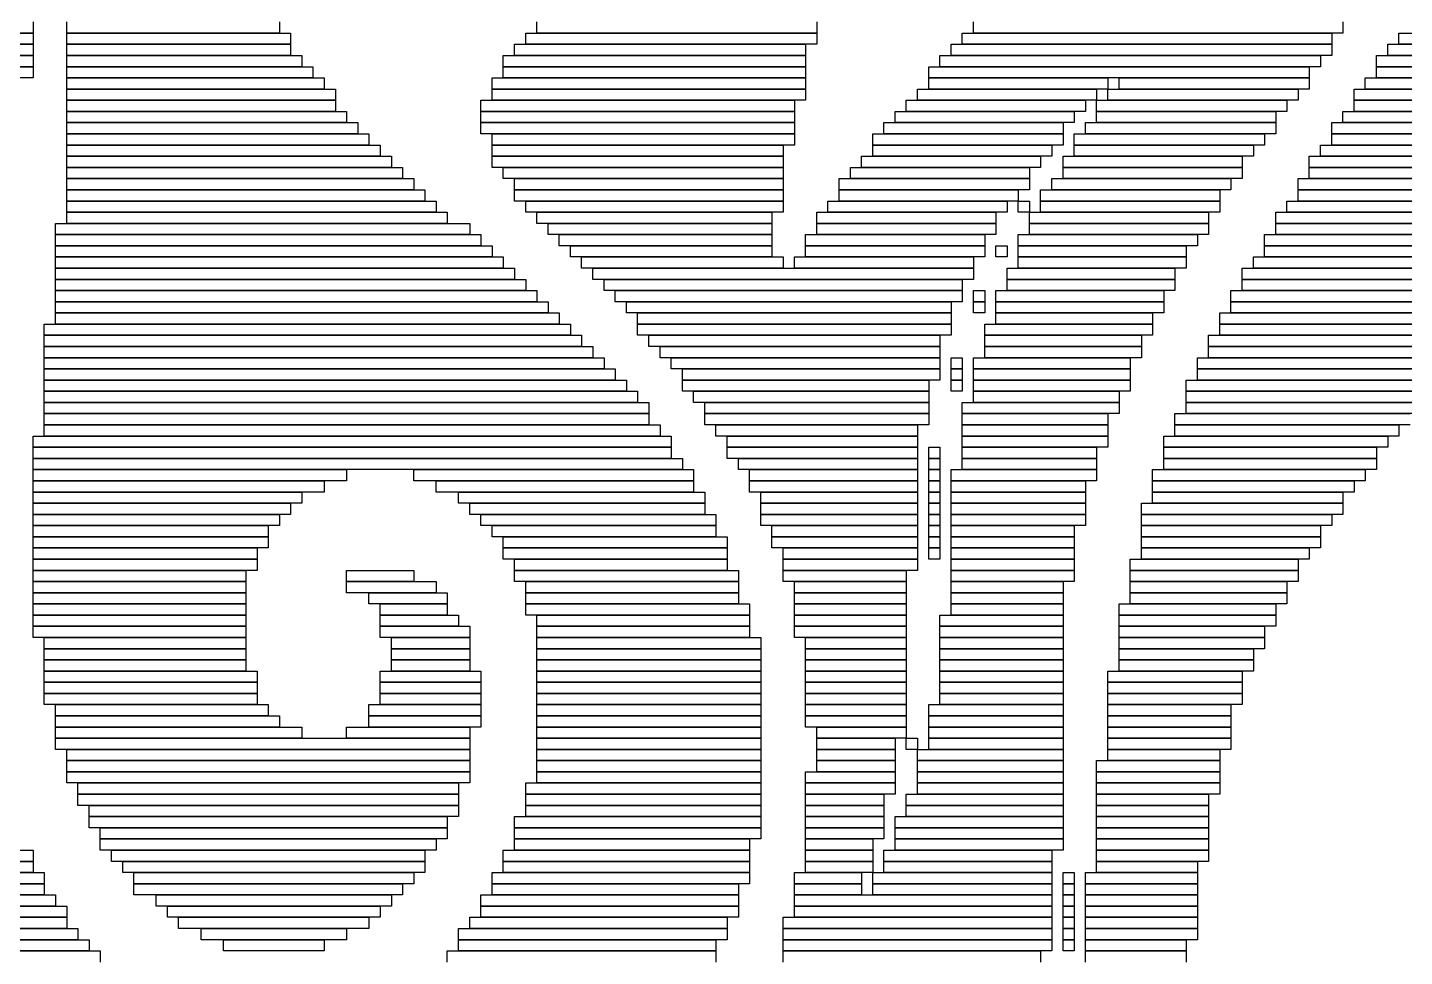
# Model space of a CAD drawing. Extents: x 48 to 975, y 50 to 982.
# Drawn here: x 490.5 to 613.5, y 435.5 to 518.5 of the extents above; entities that cross this region are included whole.
import ezdxf

# ---------------------------------------------------------------- set-up
doc = ezdxf.new("R2010")
doc.units = 0

msp = doc.modelspace()

# ---------------------------------------------------------------- linework, layer by layer
for p, q in [((491, 518), (474, 518)), ((474, 518), (491, 518)), ((491, 519), (491, 518)), ((491, 518), (491, 517)), ((494, 518), (494, 519)), ((513, 518), (494, 518)), ((494, 518), (514, 518)), ((494, 517), (494, 518)), ((513, 519), (513, 518)), ((514, 518), (514, 517)), ((535, 518), (561, 518)), ((535, 517), (535, 518)), ((536, 518), (536, 519)), ((561, 518), (536, 518)), ((561, 519), (561, 518)), ((561, 518), (561, 517)), ((574, 518), (607, 518)), ((574, 517), (574, 518)), ((575, 518), (575, 519)), ((608, 518), (575, 518)), ((607, 518), (607, 517)), ((608, 519), (608, 518)), ((613, 518), (707, 518)), ((613, 517), (613, 518)), ((491, 517), (474, 517)), ((474, 517), (491, 517)), ((491, 517), (491, 516)), ((514, 517), (494, 517)), ((494, 517), (514, 517)), ((494, 516), (494, 517)), ((514, 517), (514, 516)), ((534, 517), (560, 517)), ((534, 516), (534, 517)), ((561, 517), (535, 517)), ((560, 517), (560, 516)), ((573, 517), (607, 517)), ((573, 516), (573, 517)), ((607, 517), (574, 517)), ((607, 517), (607, 516)), ((612, 517), (709, 517)), ((612, 516), (612, 517)), ((707, 517), (613, 517)), ((491, 516), (474, 516)), ((475, 516), (491, 516)), ((491, 516), (491, 515)), ((514, 516), (494, 516)), ((494, 516), (515, 516)), ((494, 515), (494, 516)), ((515, 516), (515, 515)), ((533, 516), (560, 516)), ((533, 515), (533, 516)), ((560, 516), (534, 516)), ((560, 516), (560, 515)), ((572, 516), (606, 516)), ((572, 515), (572, 516)), ((607, 516), (573, 516)), ((606, 516), (606, 515)), ((611, 516), (711, 516)), ((611, 515), (611, 516)), ((709, 516), (612, 516)), ((491, 515), (475, 515)), ((475, 515), (491, 515)), ((491, 515), (491, 514)), ((515, 515), (494, 515)), ((494, 515), (516, 515)), ((494, 514), (494, 515)), ((516, 515), (516, 514)), ((560, 515), (533, 515)), ((533, 515), (560, 515)), ((533, 514), (533, 515)), ((560, 515), (560, 514)), ((571, 515), (605, 515)), ((571, 514), (571, 515)), ((606, 515), (572, 515)), ((605, 515), (605, 514)), ((711, 515), (611, 515)), ((611, 515), (713, 515)), ((611, 514), (611, 515)), ((491, 514), (475, 514)), ((516, 514), (494, 514)), ((494, 514), (517, 514)), ((494, 513), (494, 514)), ((517, 513), (494, 513)), ((494, 513), (518, 513)), ((494, 512), (494, 513)), ((517, 514), (517, 513)), ((518, 513), (518, 512)), ((532, 514), (560, 514)), ((532, 513), (532, 514)), ((560, 513), (532, 513)), ((532, 513), (560, 513)), ((532, 512), (532, 513)), ((560, 514), (533, 514)), ((560, 514), (560, 513)), ((560, 513), (560, 512)), ((570, 513), (586, 513)), ((570, 512), (570, 513)), ((605, 514), (571, 514)), ((571, 514), (587, 514)), ((571, 513), (571, 514)), ((587, 513), (571, 513)), ((586, 513), (586, 512)), ((587, 514), (587, 513)), ((587, 513), (604, 513)), ((587, 512), (587, 513)), ((588, 514), (605, 514)), ((588, 513), (588, 514)), ((605, 513), (588, 513)), ((604, 513), (604, 512)), ((605, 514), (605, 513)), ((609, 513), (717, 513)), ((609, 512), (609, 513)), ((610, 514), (715, 514)), ((610, 513), (610, 514)), ((715, 513), (610, 513)), ((713, 514), (611, 514)), ((518, 512), (494, 512)), ((494, 512), (518, 512)), ((494, 511), (494, 512)), ((518, 512), (518, 511)), ((531, 512), (559, 512)), ((531, 511), (531, 512)), ((560, 512), (532, 512)), ((559, 512), (559, 511)), ((569, 512), (585, 512)), ((569, 511), (569, 512)), ((586, 512), (570, 512)), ((585, 512), (585, 511)), ((586, 512), (603, 512)), ((586, 511), (586, 512)), ((604, 512), (587, 512)), ((603, 512), (603, 511)), ((717, 512), (609, 512)), ((609, 512), (719, 512)), ((609, 511), (609, 512)), ((518, 511), (494, 511)), ((494, 511), (519, 511)), ((494, 510), (494, 511)), ((519, 511), (519, 510)), ((559, 511), (531, 511)), ((531, 511), (559, 511)), ((531, 510), (531, 511)), ((559, 511), (559, 510)), ((568, 511), (584, 511)), ((568, 510), (568, 511)), ((585, 511), (569, 511)), ((584, 511), (584, 510)), ((603, 511), (586, 511)), ((586, 511), (602, 511)), ((586, 510), (586, 511)), ((602, 511), (602, 510)), ((608, 511), (720, 511)), ((608, 510), (608, 511)), ((719, 511), (609, 511)), ((519, 510), (494, 510)), ((494, 510), (520, 510)), ((494, 509), (494, 510)), ((520, 510), (520, 509)), ((559, 510), (531, 510)), ((531, 510), (559, 510)), ((531, 509), (531, 510)), ((559, 510), (559, 509)), ((567, 510), (583, 510)), ((567, 509), (567, 510)), ((584, 510), (568, 510)), ((583, 510), (583, 509)), ((585, 510), (602, 510)), ((585, 509), (585, 510)), ((602, 510), (586, 510)), ((602, 510), (602, 509)), ((607, 510), (670, 510)), ((607, 509), (607, 510)), ((720, 510), (608, 510)), ((520, 509), (494, 509)), ((494, 509), (521, 509)), ((494, 508), (494, 509)), ((521, 508), (494, 508)), ((494, 508), (522, 508)), ((494, 507), (494, 508)), ((521, 509), (521, 508)), ((522, 508), (522, 507)), ((559, 509), (531, 509)), ((532, 509), (559, 509)), ((532, 508), (532, 509)), ((559, 508), (532, 508)), ((532, 508), (558, 508)), ((532, 507), (532, 508)), ((558, 508), (558, 507)), ((559, 509), (559, 508)), ((566, 509), (583, 509)), ((566, 508), (566, 509)), ((583, 508), (566, 508)), ((566, 508), (582, 508)), ((566, 507), (566, 508)), ((583, 509), (567, 509)), ((582, 508), (582, 507)), ((583, 509), (583, 508)), ((584, 509), (601, 509)), ((584, 508), (584, 509)), ((601, 508), (584, 508)), ((584, 508), (600, 508)), ((584, 507), (584, 508)), ((602, 509), (585, 509)), ((600, 508), (600, 507)), ((601, 509), (601, 508)), ((606, 508), (655, 508)), ((606, 507), (606, 508)), ((670, 509), (607, 509)), ((607, 509), (660, 509)), ((607, 508), (607, 509)), ((660, 508), (607, 508)), ((522, 507), (494, 507)), ((494, 507), (523, 507)), ((494, 506), (494, 507)), ((523, 507), (523, 506)), ((558, 507), (532, 507)), ((532, 507), (558, 507)), ((532, 506), (532, 507)), ((558, 507), (558, 506)), ((565, 507), (581, 507)), ((565, 506), (565, 507)), ((582, 507), (566, 507)), ((581, 507), (581, 506)), ((583, 507), (599, 507)), ((583, 506), (583, 507)), ((600, 507), (584, 507)), ((599, 507), (599, 506)), ((605, 507), (651, 507)), ((605, 506), (605, 507)), ((655, 507), (606, 507)), ((523, 506), (494, 506)), ((494, 506), (524, 506)), ((494, 505), (494, 506)), ((524, 506), (524, 505)), ((558, 506), (532, 506)), ((533, 506), (558, 506)), ((533, 505), (533, 506)), ((558, 506), (558, 505)), ((564, 506), (580, 506)), ((564, 505), (564, 506)), ((581, 506), (565, 506)), ((580, 506), (580, 505)), ((599, 506), (583, 506)), ((583, 506), (599, 506)), ((583, 505), (583, 506)), ((599, 506), (599, 505)), ((651, 506), (605, 506)), ((605, 506), (651, 506)), ((605, 505), (605, 506)), ((524, 505), (494, 505)), ((494, 505), (525, 505)), ((494, 504), (494, 505)), ((525, 505), (525, 504)), ((558, 505), (533, 505)), ((534, 505), (558, 505)), ((534, 504), (534, 505)), ((558, 505), (558, 504)), ((563, 505), (580, 505)), ((563, 504), (563, 505)), ((580, 505), (564, 505)), ((580, 505), (580, 504)), ((582, 505), (598, 505)), ((582, 504), (582, 505)), ((599, 505), (583, 505)), ((598, 505), (598, 504)), ((604, 505), (652, 505)), ((604, 504), (604, 505)), ((651, 505), (605, 505)), ((525, 504), (494, 504)), ((494, 504), (526, 504)), ((494, 503), (494, 504)), ((526, 504), (526, 503)), ((558, 504), (534, 504)), ((534, 504), (558, 504)), ((534, 503), (534, 504)), ((558, 504), (558, 503)), ((580, 504), (563, 504)), ((563, 504), (579, 504)), ((563, 503), (563, 504)), ((579, 504), (579, 503)), ((581, 504), (597, 504)), ((581, 503), (581, 504)), ((598, 504), (582, 504)), ((597, 504), (597, 503)), ((652, 504), (604, 504)), ((604, 504), (653, 504)), ((604, 503), (604, 504)), ((526, 503), (494, 503)), ((494, 503), (527, 503)), ((494, 502), (494, 503)), ((527, 502), (494, 502)), ((494, 502), (528, 502)), ((494, 501), (494, 502)), ((527, 503), (527, 502)), ((528, 502), (528, 501)), ((558, 503), (534, 503)), ((535, 503), (558, 503)), ((535, 502), (535, 503)), ((558, 502), (535, 502)), ((536, 502), (557, 502)), ((536, 501), (536, 502)), ((557, 502), (557, 501)), ((558, 503), (558, 502)), ((561, 502), (577, 502)), ((561, 501), (561, 502)), ((562, 503), (578, 503)), ((562, 502), (562, 503)), ((578, 502), (562, 502)), ((579, 503), (563, 503)), ((577, 502), (577, 501)), ((578, 503), (578, 502)), ((579, 503), (580, 503)), ((579, 502), (579, 503)), ((580, 502), (579, 502)), ((580, 503), (580, 502)), ((580, 502), (596, 502)), ((580, 501), (580, 502)), ((597, 503), (581, 503)), ((581, 503), (597, 503)), ((581, 502), (581, 503)), ((597, 502), (581, 502)), ((596, 502), (596, 501)), ((597, 503), (597, 502)), ((602, 502), (638, 502)), ((602, 501), (602, 502)), ((603, 503), (641, 503)), ((603, 502), (603, 503)), ((641, 502), (603, 502)), ((653, 503), (604, 503)), ((493, 501), (530, 501)), ((493, 500), (493, 501)), ((528, 501), (494, 501)), ((530, 501), (530, 500)), ((557, 501), (536, 501)), ((537, 501), (557, 501)), ((537, 500), (537, 501)), ((557, 501), (557, 500)), ((577, 501), (561, 501)), ((561, 501), (577, 501)), ((561, 500), (561, 501)), ((577, 501), (577, 500)), ((596, 501), (580, 501)), ((580, 501), (596, 501)), ((580, 500), (580, 501)), ((596, 501), (596, 500)), ((638, 501), (602, 501)), ((602, 501), (636, 501)), ((602, 500), (602, 501)), ((530, 500), (493, 500)), ((493, 500), (531, 500)), ((493, 499), (493, 500)), ((531, 500), (531, 499)), ((557, 500), (537, 500)), ((538, 500), (557, 500)), ((538, 499), (538, 500)), ((557, 500), (557, 499)), ((560, 500), (576, 500)), ((560, 499), (560, 500)), ((577, 500), (561, 500)), ((576, 500), (576, 499)), ((579, 500), (595, 500)), ((579, 499), (579, 500)), ((596, 500), (580, 500)), ((595, 500), (595, 499)), ((601, 500), (634, 500)), ((601, 499), (601, 500)), ((636, 500), (602, 500)), ((531, 499), (493, 499)), ((493, 499), (532, 499)), ((493, 498), (493, 499)), ((532, 499), (532, 498)), ((557, 499), (538, 499)), ((539, 499), (557, 499)), ((539, 498), (539, 499)), ((557, 499), (557, 498)), ((576, 499), (560, 499)), ((560, 499), (576, 499)), ((560, 498), (560, 499)), ((576, 499), (576, 498)), ((577, 499), (578, 499)), ((577, 498), (577, 499)), ((578, 499), (578, 498)), ((595, 499), (579, 499)), ((579, 499), (594, 499)), ((579, 498), (579, 499)), ((594, 499), (594, 498)), ((634, 499), (601, 499)), ((601, 499), (633, 499)), ((601, 498), (601, 499)), ((532, 498), (493, 498)), ((493, 498), (533, 498)), ((493, 497), (493, 498)), ((533, 497), (493, 497)), ((493, 497), (534, 497)), ((493, 496), (493, 497)), ((533, 498), (533, 497)), ((534, 497), (534, 496)), ((557, 498), (539, 498)), ((540, 498), (558, 498)), ((540, 497), (540, 498)), ((558, 497), (540, 497)), ((541, 497), (575, 497)), ((541, 496), (541, 497)), ((558, 498), (558, 497)), ((559, 498), (575, 498)), ((559, 497), (559, 498)), ((575, 497), (559, 497)), ((576, 498), (560, 498)), ((575, 498), (575, 497)), ((575, 497), (575, 496)), ((578, 498), (577, 498)), ((578, 497), (593, 497)), ((578, 496), (578, 497)), ((594, 498), (579, 498)), ((579, 498), (594, 498)), ((579, 497), (579, 498)), ((594, 497), (579, 497)), ((593, 497), (593, 496)), ((594, 498), (594, 497)), ((599, 497), (629, 497)), ((599, 496), (599, 497)), ((600, 498), (631, 498)), ((600, 497), (600, 498)), ((631, 497), (600, 497)), ((633, 498), (601, 498)), ((534, 496), (493, 496)), ((493, 496), (535, 496)), ((493, 495), (493, 496)), ((535, 496), (535, 495)), ((575, 496), (541, 496)), ((542, 496), (574, 496)), ((542, 495), (542, 496)), ((574, 496), (574, 495)), ((593, 496), (578, 496)), ((578, 496), (593, 496)), ((578, 495), (578, 496)), ((593, 496), (593, 495)), ((629, 496), (599, 496)), ((599, 496), (628, 496)), ((599, 495), (599, 496)), ((535, 495), (493, 495)), ((493, 495), (536, 495)), ((493, 494), (493, 495)), ((536, 495), (536, 494)), ((574, 495), (542, 495)), ((543, 495), (574, 495)), ((543, 494), (543, 495)), ((574, 495), (574, 494)), ((575, 495), (576, 495)), ((575, 494), (575, 495)), ((576, 495), (576, 494)), ((577, 495), (592, 495)), ((577, 494), (577, 495)), ((593, 495), (578, 495)), ((592, 495), (592, 494)), ((598, 495), (626, 495)), ((598, 494), (598, 495)), ((628, 495), (599, 495)), ((536, 494), (493, 494)), ((493, 494), (537, 494)), ((493, 493), (493, 494)), ((537, 494), (537, 493)), ((574, 494), (543, 494)), ((544, 494), (573, 494)), ((544, 493), (544, 494)), ((573, 494), (573, 493)), ((576, 494), (575, 494)), ((575, 494), (576, 494)), ((575, 493), (575, 494)), ((576, 494), (576, 493)), ((592, 494), (577, 494)), ((577, 494), (592, 494)), ((577, 493), (577, 494)), ((592, 494), (592, 493)), ((626, 494), (598, 494)), ((598, 494), (625, 494)), ((598, 493), (598, 494)), ((492, 492), (539, 492)), ((492, 491), (492, 492)), ((537, 493), (493, 493)), ((493, 493), (538, 493)), ((493, 492), (493, 493)), ((538, 492), (493, 492)), ((538, 493), (538, 492)), ((539, 492), (539, 491)), ((573, 493), (544, 493)), ((545, 493), (573, 493)), ((545, 492), (545, 493)), ((573, 492), (545, 492)), ((545, 492), (573, 492)), ((545, 491), (545, 492)), ((573, 493), (573, 492)), ((573, 492), (573, 491)), ((576, 493), (575, 493)), ((576, 492), (591, 492)), ((576, 491), (576, 492)), ((592, 493), (577, 493)), ((577, 493), (591, 493)), ((577, 492), (577, 493)), ((591, 492), (577, 492)), ((591, 493), (591, 492)), ((591, 492), (591, 491)), ((597, 493), (624, 493)), ((597, 492), (597, 493)), ((624, 492), (597, 492)), ((597, 492), (623, 492)), ((597, 491), (597, 492)), ((625, 493), (598, 493)), ((539, 491), (492, 491)), ((492, 491), (540, 491)), ((492, 490), (492, 491)), ((540, 491), (540, 490)), ((573, 491), (545, 491)), ((546, 491), (572, 491)), ((546, 490), (546, 491)), ((572, 491), (572, 490)), ((591, 491), (576, 491)), ((576, 491), (590, 491)), ((576, 490), (576, 491)), ((590, 491), (590, 490)), ((596, 491), (621, 491)), ((596, 490), (596, 491)), ((623, 491), (597, 491)), ((540, 490), (492, 490)), ((492, 490), (541, 490)), ((492, 489), (492, 490)), ((541, 490), (541, 489)), ((572, 490), (546, 490)), ((547, 490), (572, 490)), ((547, 489), (547, 490)), ((572, 490), (572, 489)), ((590, 490), (576, 490)), ((576, 490), (590, 490)), ((576, 489), (576, 490)), ((590, 490), (590, 489)), ((621, 490), (596, 490)), ((596, 490), (620, 490)), ((596, 489), (596, 490)), ((541, 489), (492, 489)), ((492, 489), (542, 489)), ((492, 488), (492, 489)), ((542, 489), (542, 488)), ((572, 489), (547, 489)), ((548, 489), (572, 489)), ((548, 488), (548, 489)), ((572, 489), (572, 488)), ((573, 489), (574, 489)), ((573, 488), (573, 489)), ((574, 489), (574, 488)), ((575, 489), (589, 489)), ((575, 488), (575, 489)), ((590, 489), (576, 489)), ((589, 489), (589, 488)), ((595, 489), (619, 489)), ((595, 488), (595, 489)), ((620, 489), (596, 489)), ((542, 488), (492, 488)), ((492, 488), (543, 488)), ((492, 487), (492, 488)), ((543, 488), (543, 487)), ((572, 488), (548, 488)), ((549, 488), (572, 488)), ((549, 487), (549, 488)), ((572, 488), (572, 487)), ((574, 488), (573, 488)), ((573, 488), (574, 488)), ((573, 487), (573, 488)), ((574, 488), (574, 487)), ((589, 488), (575, 488)), ((575, 488), (589, 488)), ((575, 487), (575, 488)), ((589, 488), (589, 487)), ((619, 488), (595, 488)), ((595, 488), (618, 488)), ((595, 487), (595, 488)), ((543, 487), (492, 487)), ((492, 487), (544, 487)), ((492, 486), (492, 487)), ((544, 486), (492, 486)), ((492, 486), (545, 486)), ((492, 485), (492, 486)), ((544, 487), (544, 486)), ((545, 486), (545, 485)), ((572, 487), (549, 487)), ((549, 487), (571, 487)), ((549, 486), (549, 487)), ((571, 486), (549, 486)), ((550, 486), (571, 486)), ((550, 485), (550, 486)), ((571, 487), (571, 486)), ((571, 486), (571, 485)), ((574, 487), (573, 487)), ((573, 487), (574, 487)), ((573, 486), (573, 487)), ((574, 486), (573, 486)), ((574, 487), (574, 486)), ((589, 487), (575, 487)), ((575, 487), (589, 487)), ((575, 486), (575, 487)), ((589, 486), (575, 486)), ((575, 486), (588, 486)), ((575, 485), (575, 486)), ((588, 486), (588, 485)), ((589, 487), (589, 486)), ((594, 487), (617, 487)), ((594, 486), (594, 487)), ((617, 486), (594, 486)), ((594, 486), (616, 486)), ((594, 485), (594, 486)), ((618, 487), (595, 487)), ((545, 485), (492, 485)), ((492, 485), (546, 485)), ((492, 484), (492, 485)), ((546, 485), (546, 484)), ((571, 485), (550, 485)), ((551, 485), (571, 485)), ((551, 484), (551, 485)), ((571, 485), (571, 484)), ((574, 485), (588, 485)), ((574, 484), (574, 485)), ((588, 485), (575, 485)), ((588, 485), (588, 484)), ((616, 485), (594, 485)), ((594, 485), (615, 485)), ((594, 484), (594, 485)), ((546, 484), (492, 484)), ((492, 484), (546, 484)), ((492, 483), (492, 484)), ((546, 484), (546, 483)), ((571, 484), (551, 484)), ((551, 484), (571, 484)), ((551, 483), (551, 484)), ((571, 484), (571, 483)), ((588, 484), (574, 484)), ((574, 484), (587, 484)), ((574, 483), (574, 484)), ((587, 484), (587, 483)), ((593, 484), (614, 484)), ((593, 483), (593, 484)), ((615, 484), (594, 484)), ((546, 483), (492, 483)), ((492, 483), (547, 483)), ((492, 482), (492, 483)), ((547, 483), (547, 482)), ((571, 483), (551, 483)), ((552, 483), (570, 483)), ((552, 482), (552, 483)), ((570, 483), (570, 482)), ((587, 483), (574, 483)), ((574, 483), (587, 483)), ((574, 482), (574, 483)), ((587, 483), (587, 482)), ((614, 483), (593, 483)), ((593, 483), (613, 483)), ((593, 482), (593, 483)), ((613, 483), (613, 482)), ((491, 482), (548, 482)), ((491, 481), (491, 482)), ((548, 481), (491, 481)), ((491, 481), (548, 481)), ((491, 480), (491, 481)), ((547, 482), (492, 482)), ((548, 482), (548, 481)), ((548, 481), (548, 480)), ((570, 482), (552, 482)), ((553, 482), (570, 482)), ((553, 481), (553, 482)), ((570, 481), (553, 481)), ((553, 481), (570, 481)), ((553, 480), (553, 481)), ((570, 482), (570, 481)), ((570, 481), (570, 480)), ((571, 481), (572, 481)), ((571, 480), (571, 481)), ((572, 481), (572, 480)), ((587, 482), (574, 482)), ((574, 482), (587, 482)), ((574, 481), (574, 482)), ((587, 481), (574, 481)), ((574, 481), (586, 481)), ((574, 480), (574, 481)), ((586, 481), (586, 480)), ((587, 482), (587, 481)), ((592, 482), (612, 482)), ((592, 481), (592, 482)), ((612, 481), (592, 481)), ((592, 481), (611, 481)), ((592, 480), (592, 481)), ((613, 482), (593, 482)), ((611, 481), (611, 480)), ((612, 482), (612, 481)), ((548, 480), (491, 480)), ((491, 480), (549, 480)), ((491, 479), (491, 480)), ((549, 480), (549, 479)), ((570, 480), (553, 480)), ((554, 480), (570, 480)), ((554, 479), (554, 480)), ((570, 480), (570, 479)), ((572, 480), (571, 480)), ((571, 480), (572, 480)), ((571, 479), (571, 480)), ((572, 480), (572, 479)), ((586, 480), (574, 480)), ((574, 480), (586, 480)), ((574, 479), (574, 480)), ((586, 480), (586, 479)), ((611, 480), (592, 480)), ((592, 480), (611, 480)), ((592, 479), (592, 480)), ((611, 480), (611, 479)), ((549, 479), (491, 479)), ((491, 479), (519, 479)), ((491, 478), (491, 479)), ((519, 479), (519, 478)), ((525, 479), (550, 479)), ((525, 478), (525, 479)), ((550, 479), (550, 478)), ((570, 479), (554, 479)), ((555, 479), (570, 479)), ((555, 478), (555, 479)), ((570, 479), (570, 478)), ((572, 479), (571, 479)), ((571, 479), (572, 479)), ((571, 478), (571, 479)), ((572, 479), (572, 478)), ((573, 479), (586, 479)), ((573, 478), (573, 479)), ((586, 479), (574, 479)), ((586, 479), (586, 478)), ((591, 479), (610, 479)), ((591, 478), (591, 479)), ((611, 479), (592, 479)), ((610, 479), (610, 478)), ((519, 478), (491, 478)), ((491, 478), (517, 478)), ((491, 477), (491, 478)), ((517, 478), (517, 477)), ((550, 478), (525, 478)), ((527, 478), (550, 478)), ((527, 477), (527, 478)), ((550, 478), (550, 477)), ((570, 478), (555, 478)), ((555, 478), (570, 478)), ((555, 477), (555, 478)), ((570, 478), (570, 477)), ((572, 478), (571, 478)), ((571, 478), (572, 478)), ((571, 477), (571, 478)), ((572, 478), (572, 477)), ((586, 478), (573, 478)), ((573, 478), (585, 478)), ((573, 477), (573, 478)), ((585, 478), (585, 477)), ((610, 478), (591, 478)), ((591, 478), (609, 478)), ((591, 477), (591, 478)), ((609, 478), (609, 477)), ((517, 477), (491, 477)), ((491, 477), (515, 477)), ((491, 476), (491, 477)), ((515, 477), (515, 476)), ((550, 477), (527, 477)), ((529, 477), (551, 477)), ((529, 476), (529, 477)), ((551, 477), (551, 476)), ((570, 477), (555, 477)), ((556, 477), (570, 477)), ((556, 476), (556, 477)), ((570, 477), (570, 476)), ((572, 477), (571, 477)), ((571, 477), (572, 477)), ((571, 476), (571, 477)), ((572, 477), (572, 476)), ((585, 477), (573, 477)), ((573, 477), (585, 477)), ((573, 476), (573, 477)), ((585, 477), (585, 476)), ((609, 477), (591, 477)), ((591, 477), (608, 477)), ((591, 476), (591, 477)), ((608, 477), (608, 476)), ((515, 476), (491, 476)), ((491, 476), (514, 476)), ((491, 475), (491, 476)), ((514, 475), (491, 475)), ((491, 475), (513, 475)), ((491, 474), (491, 475)), ((513, 475), (513, 474)), ((514, 476), (514, 475)), ((551, 476), (529, 476)), ((530, 476), (551, 476)), ((530, 475), (530, 476)), ((551, 475), (530, 475)), ((531, 475), (552, 475)), ((531, 474), (531, 475)), ((551, 476), (551, 475)), ((552, 475), (552, 474)), ((570, 476), (556, 476)), ((556, 476), (570, 476)), ((556, 475), (556, 476)), ((570, 475), (556, 475)), ((556, 475), (570, 475)), ((556, 474), (556, 475)), ((570, 476), (570, 475)), ((570, 475), (570, 474)), ((572, 476), (571, 476)), ((571, 476), (572, 476)), ((571, 475), (571, 476)), ((572, 475), (571, 475)), ((571, 475), (572, 475)), ((571, 474), (571, 475)), ((572, 476), (572, 475)), ((572, 475), (572, 474)), ((585, 476), (573, 476)), ((573, 476), (585, 476)), ((573, 475), (573, 476)), ((585, 475), (573, 475)), ((573, 475), (585, 475)), ((573, 474), (573, 475)), ((585, 476), (585, 475)), ((585, 475), (585, 474)), ((590, 476), (608, 476)), ((590, 475), (590, 476)), ((608, 475), (590, 475)), ((590, 475), (607, 475)), ((590, 474), (590, 475)), ((608, 476), (591, 476)), ((607, 475), (607, 474)), ((608, 476), (608, 475)), ((513, 474), (491, 474)), ((491, 474), (512, 474)), ((491, 473), (491, 474)), ((512, 474), (512, 473)), ((552, 474), (531, 474)), ((532, 474), (552, 474)), ((532, 473), (532, 474)), ((552, 474), (552, 473)), ((570, 474), (556, 474)), ((557, 474), (570, 474)), ((557, 473), (557, 474)), ((570, 474), (570, 473)), ((572, 474), (571, 474)), ((571, 474), (572, 474)), ((571, 473), (571, 474)), ((572, 474), (572, 473)), ((585, 474), (573, 474)), ((573, 474), (584, 474)), ((573, 473), (573, 474)), ((584, 474), (584, 473)), ((607, 474), (590, 474)), ((590, 474), (606, 474)), ((590, 473), (590, 474)), ((606, 474), (606, 473)), ((512, 473), (491, 473)), ((491, 473), (512, 473)), ((491, 472), (491, 473)), ((512, 473), (512, 472)), ((552, 473), (532, 473)), ((533, 473), (553, 473)), ((533, 472), (533, 473)), ((553, 473), (553, 472)), ((570, 473), (557, 473)), ((557, 473), (570, 473)), ((557, 472), (557, 473)), ((570, 473), (570, 472)), ((572, 473), (571, 473)), ((571, 473), (572, 473)), ((571, 472), (571, 473)), ((572, 473), (572, 472)), ((584, 473), (573, 473)), ((573, 473), (584, 473)), ((573, 472), (573, 473)), ((584, 473), (584, 472)), ((606, 473), (590, 473)), ((590, 473), (606, 473)), ((590, 472), (590, 473)), ((606, 473), (606, 472)), ((512, 472), (491, 472)), ((491, 472), (511, 472)), ((491, 471), (491, 472)), ((511, 472), (511, 471)), ((553, 472), (533, 472)), ((533, 472), (553, 472)), ((533, 471), (533, 472)), ((553, 472), (553, 471)), ((570, 472), (557, 472)), ((558, 472), (570, 472)), ((558, 471), (558, 472)), ((570, 472), (570, 471)), ((572, 472), (571, 472)), ((571, 472), (572, 472)), ((571, 471), (571, 472)), ((572, 472), (572, 471)), ((584, 472), (573, 472)), ((573, 472), (584, 472)), ((573, 471), (573, 472)), ((584, 472), (584, 471)), ((606, 472), (590, 472)), ((590, 472), (605, 472)), ((590, 471), (590, 472)), ((605, 472), (605, 471)), ((511, 471), (491, 471)), ((491, 471), (511, 471)), ((491, 470), (491, 471)), ((511, 470), (491, 470)), ((491, 470), (510, 470)), ((491, 469), (491, 470)), ((510, 470), (510, 469)), ((511, 471), (511, 470)), ((519, 470), (525, 470)), ((519, 469), (519, 470)), ((525, 470), (525, 469)), ((553, 471), (533, 471)), ((534, 471), (553, 471)), ((534, 470), (534, 471)), ((553, 470), (534, 470)), ((534, 470), (554, 470)), ((534, 469), (534, 470)), ((553, 471), (553, 470)), ((554, 470), (554, 469)), ((570, 471), (558, 471)), ((558, 471), (570, 471)), ((558, 470), (558, 471)), ((570, 470), (558, 470)), ((558, 470), (569, 470)), ((558, 469), (558, 470)), ((569, 470), (569, 469)), ((570, 471), (570, 470)), ((572, 471), (571, 471)), ((584, 471), (573, 471)), ((573, 471), (584, 471)), ((573, 470), (573, 471)), ((584, 470), (573, 470)), ((573, 470), (584, 470)), ((573, 469), (573, 470)), ((584, 471), (584, 470)), ((584, 470), (584, 469)), ((589, 471), (604, 471)), ((589, 470), (589, 471)), ((604, 470), (589, 470)), ((589, 470), (604, 470)), ((589, 469), (589, 470)), ((605, 471), (590, 471)), ((604, 471), (604, 470)), ((604, 470), (604, 469)), ((510, 469), (491, 469)), ((491, 469), (510, 469)), ((491, 468), (491, 469)), ((510, 469), (510, 468)), ((525, 469), (519, 469)), ((519, 469), (527, 469)), ((519, 468), (519, 469)), ((527, 469), (527, 468)), ((554, 469), (534, 469)), ((535, 469), (554, 469)), ((535, 468), (535, 469)), ((554, 469), (554, 468)), ((569, 469), (558, 469)), ((559, 469), (569, 469)), ((559, 468), (559, 469)), ((569, 469), (569, 468)), ((584, 469), (573, 469)), ((573, 469), (583, 469)), ((573, 468), (573, 469)), ((583, 469), (583, 468)), ((604, 469), (589, 469)), ((589, 469), (603, 469)), ((589, 468), (589, 469)), ((603, 469), (603, 468)), ((510, 468), (491, 468)), ((491, 468), (510, 468)), ((491, 467), (491, 468)), ((510, 468), (510, 467)), ((527, 468), (519, 468)), ((521, 468), (528, 468)), ((521, 467), (521, 468)), ((528, 468), (528, 467)), ((554, 468), (535, 468)), ((535, 468), (554, 468)), ((535, 467), (535, 468)), ((554, 468), (554, 467)), ((569, 468), (559, 468)), ((559, 468), (569, 468)), ((559, 467), (559, 468)), ((569, 468), (569, 467)), ((583, 468), (573, 468)), ((573, 468), (583, 468)), ((573, 467), (573, 468)), ((583, 468), (583, 467)), ((603, 468), (589, 468)), ((589, 468), (603, 468)), ((589, 467), (589, 468)), ((603, 468), (603, 467)), ((510, 467), (491, 467)), ((491, 467), (510, 467)), ((491, 466), (491, 467)), ((510, 467), (510, 466)), ((528, 467), (521, 467)), ((522, 467), (528, 467)), ((522, 466), (522, 467)), ((528, 467), (528, 466)), ((554, 467), (535, 467)), ((535, 467), (555, 467)), ((535, 466), (535, 467)), ((555, 467), (555, 466)), ((569, 467), (559, 467)), ((559, 467), (569, 467)), ((559, 466), (559, 467)), ((569, 467), (569, 466)), ((583, 467), (573, 467)), ((573, 467), (583, 467)), ((573, 466), (573, 467)), ((583, 467), (583, 466)), ((588, 467), (602, 467)), ((588, 466), (588, 467)), ((603, 467), (589, 467)), ((602, 467), (602, 466)), ((510, 466), (491, 466)), ((491, 466), (510, 466)), ((491, 465), (491, 466)), ((510, 465), (491, 465)), ((491, 465), (510, 465)), ((491, 464), (491, 465)), ((510, 466), (510, 465)), ((510, 465), (510, 464)), ((528, 466), (522, 466)), ((522, 466), (529, 466)), ((522, 465), (522, 466)), ((529, 465), (522, 465)), ((522, 465), (530, 465)), ((522, 464), (522, 465)), ((529, 466), (529, 465)), ((530, 465), (530, 464)), ((555, 466), (535, 466)), ((536, 466), (555, 466)), ((536, 465), (536, 466)), ((555, 465), (536, 465)), ((536, 465), (555, 465)), ((536, 464), (536, 465)), ((555, 466), (555, 465)), ((555, 465), (555, 464)), ((569, 466), (559, 466)), ((559, 466), (569, 466)), ((559, 465), (559, 466)), ((569, 465), (559, 465)), ((559, 465), (569, 465)), ((559, 464), (559, 465)), ((569, 466), (569, 465)), ((569, 465), (569, 464)), ((572, 466), (583, 466)), ((572, 465), (572, 466)), ((583, 465), (572, 465)), ((572, 465), (583, 465)), ((572, 464), (572, 465)), ((583, 466), (573, 466)), ((583, 466), (583, 465)), ((583, 465), (583, 464)), ((602, 466), (588, 466)), ((588, 466), (602, 466)), ((588, 465), (588, 466)), ((602, 465), (588, 465)), ((588, 465), (601, 465)), ((588, 464), (588, 465)), ((601, 465), (601, 464)), ((602, 466), (602, 465)), ((510, 464), (491, 464)), ((492, 464), (510, 464)), ((492, 463), (492, 464)), ((510, 464), (510, 463)), ((530, 464), (522, 464)), ((523, 464), (530, 464)), ((523, 463), (523, 464)), ((530, 464), (530, 463)), ((555, 464), (536, 464)), ((536, 464), (556, 464)), ((536, 463), (536, 464)), ((556, 464), (556, 463)), ((569, 464), (559, 464)), ((560, 464), (569, 464)), ((560, 463), (560, 464)), ((569, 464), (569, 463)), ((583, 464), (572, 464)), ((572, 464), (583, 464)), ((572, 463), (572, 464)), ((583, 464), (583, 463)), ((601, 464), (588, 464)), ((588, 464), (601, 464)), ((588, 463), (588, 464)), ((601, 464), (601, 463)), ((510, 463), (492, 463)), ((492, 463), (510, 463)), ((492, 462), (492, 463)), ((510, 463), (510, 462)), ((530, 463), (523, 463)), ((523, 463), (530, 463)), ((523, 462), (523, 463)), ((530, 463), (530, 462)), ((556, 463), (536, 463)), ((536, 463), (556, 463)), ((536, 462), (536, 463)), ((556, 463), (556, 462)), ((569, 463), (560, 463)), ((560, 463), (569, 463)), ((560, 462), (560, 463)), ((569, 463), (569, 462)), ((583, 463), (572, 463)), ((572, 463), (583, 463)), ((572, 462), (572, 463)), ((583, 463), (583, 462)), ((601, 463), (588, 463)), ((588, 463), (600, 463)), ((588, 462), (588, 463)), ((600, 463), (600, 462)), ((510, 462), (492, 462)), ((492, 462), (510, 462)), ((492, 461), (492, 462)), ((510, 462), (510, 461)), ((530, 462), (523, 462)), ((523, 462), (530, 462)), ((523, 461), (523, 462)), ((530, 462), (530, 461)), ((556, 462), (536, 462)), ((536, 462), (556, 462)), ((536, 461), (536, 462)), ((556, 462), (556, 461)), ((569, 462), (560, 462)), ((560, 462), (569, 462)), ((560, 461), (560, 462)), ((569, 462), (569, 461)), ((583, 462), (572, 462)), ((572, 462), (583, 462)), ((572, 461), (572, 462)), ((583, 462), (583, 461)), ((600, 462), (588, 462)), ((588, 462), (600, 462)), ((588, 461), (588, 462)), ((600, 462), (600, 461)), ((510, 461), (492, 461)), ((492, 461), (511, 461)), ((492, 460), (492, 461)), ((511, 461), (511, 460)), ((522, 461), (531, 461)), ((522, 460), (522, 461)), ((530, 461), (523, 461)), ((531, 461), (531, 460)), ((556, 461), (536, 461)), ((536, 461), (556, 461)), ((536, 460), (536, 461)), ((556, 461), (556, 460)), ((569, 461), (560, 461)), ((560, 461), (569, 461)), ((560, 460), (560, 461)), ((569, 461), (569, 460)), ((583, 461), (572, 461)), ((572, 461), (583, 461)), ((572, 460), (572, 461)), ((583, 461), (583, 460)), ((587, 461), (599, 461)), ((587, 460), (587, 461)), ((600, 461), (588, 461)), ((599, 461), (599, 460)), ((511, 460), (492, 460)), ((492, 460), (511, 460)), ((492, 459), (492, 460)), ((511, 459), (492, 459)), ((492, 459), (511, 459)), ((492, 458), (492, 459)), ((511, 460), (511, 459)), ((511, 459), (511, 458)), ((531, 460), (522, 460)), ((522, 460), (531, 460)), ((522, 459), (522, 460)), ((531, 459), (522, 459)), ((522, 459), (531, 459)), ((522, 458), (522, 459)), ((531, 460), (531, 459)), ((531, 459), (531, 458)), ((556, 460), (536, 460)), ((536, 460), (556, 460)), ((536, 459), (536, 460)), ((556, 459), (536, 459)), ((536, 459), (556, 459)), ((536, 458), (536, 459)), ((556, 460), (556, 459)), ((556, 459), (556, 458)), ((569, 460), (560, 460)), ((560, 460), (569, 460)), ((560, 459), (560, 460)), ((569, 459), (560, 459)), ((560, 459), (569, 459)), ((560, 458), (560, 459)), ((569, 460), (569, 459)), ((569, 459), (569, 458)), ((583, 460), (572, 460)), ((572, 460), (583, 460)), ((572, 459), (572, 460)), ((583, 459), (572, 459)), ((572, 459), (583, 459)), ((572, 458), (572, 459)), ((583, 460), (583, 459)), ((583, 459), (583, 458)), ((599, 460), (587, 460)), ((587, 460), (599, 460)), ((587, 459), (587, 460)), ((599, 459), (587, 459)), ((587, 459), (599, 459)), ((587, 458), (587, 459)), ((599, 460), (599, 459)), ((599, 459), (599, 458)), ((511, 458), (492, 458)), ((493, 458), (512, 458)), ((493, 457), (493, 458)), ((512, 458), (512, 457)), ((521, 458), (531, 458)), ((521, 457), (521, 458)), ((531, 458), (522, 458)), ((531, 458), (531, 457)), ((556, 458), (536, 458)), ((536, 458), (556, 458)), ((536, 457), (536, 458)), ((556, 458), (556, 457)), ((569, 458), (560, 458)), ((560, 458), (569, 458)), ((560, 457), (560, 458)), ((569, 458), (569, 457)), ((571, 458), (583, 458)), ((571, 457), (571, 458)), ((583, 458), (572, 458)), ((583, 458), (583, 457)), ((599, 458), (587, 458)), ((587, 458), (598, 458)), ((587, 457), (587, 458)), ((598, 458), (598, 457)), ((512, 457), (493, 457)), ((493, 457), (513, 457)), ((493, 456), (493, 457)), ((513, 457), (513, 456)), ((531, 457), (521, 457)), ((521, 457), (531, 457)), ((521, 456), (521, 457)), ((531, 457), (531, 456)), ((556, 457), (536, 457)), ((536, 457), (556, 457)), ((536, 456), (536, 457)), ((556, 457), (556, 456)), ((569, 457), (560, 457)), ((560, 457), (569, 457)), ((560, 456), (560, 457)), ((569, 457), (569, 456)), ((583, 457), (571, 457)), ((571, 457), (583, 457)), ((571, 456), (571, 457)), ((583, 457), (583, 456)), ((598, 457), (587, 457)), ((587, 457), (598, 457)), ((587, 456), (587, 457)), ((598, 457), (598, 456)), ((513, 456), (493, 456)), ((493, 456), (515, 456)), ((493, 455), (493, 456)), ((515, 456), (515, 455)), ((519, 456), (530, 456)), ((519, 455), (519, 456)), ((531, 456), (521, 456)), ((530, 456), (530, 455)), ((556, 456), (536, 456)), ((536, 456), (556, 456)), ((536, 455), (536, 456)), ((556, 456), (556, 455)), ((569, 456), (560, 456)), ((561, 456), (569, 456)), ((561, 455), (561, 456)), ((569, 456), (569, 455)), ((583, 456), (571, 456)), ((571, 456), (583, 456)), ((571, 455), (571, 456)), ((583, 456), (583, 455)), ((598, 456), (587, 456)), ((587, 456), (598, 456)), ((587, 455), (587, 456)), ((598, 456), (598, 455)), ((515, 455), (493, 455)), ((493, 455), (530, 455)), ((493, 454), (493, 455)), ((530, 454), (493, 454)), ((494, 454), (530, 454)), ((494, 453), (494, 454)), ((530, 455), (519, 455)), ((530, 455), (530, 454)), ((530, 454), (530, 453)), ((556, 455), (536, 455)), ((536, 455), (556, 455)), ((536, 454), (536, 455)), ((556, 454), (536, 454)), ((536, 454), (556, 454)), ((536, 453), (536, 454)), ((556, 455), (556, 454)), ((556, 454), (556, 453)), ((569, 455), (561, 455)), ((561, 455), (568, 455)), ((561, 454), (561, 455)), ((568, 454), (561, 454)), ((561, 454), (568, 454)), ((561, 453), (561, 454)), ((568, 455), (568, 454)), ((568, 454), (568, 453)), ((569, 455), (570, 455)), ((569, 454), (569, 455)), ((570, 454), (569, 454)), ((570, 455), (570, 454)), ((570, 454), (583, 454)), ((570, 453), (570, 454)), ((583, 455), (571, 455)), ((571, 455), (583, 455)), ((571, 454), (571, 455)), ((583, 454), (571, 454)), ((583, 455), (583, 454)), ((583, 454), (583, 453)), ((598, 455), (587, 455)), ((587, 455), (598, 455)), ((587, 454), (587, 455)), ((598, 454), (587, 454)), ((587, 454), (597, 454)), ((587, 453), (587, 454)), ((597, 454), (597, 453)), ((598, 455), (598, 454)), ((530, 453), (494, 453)), ((494, 453), (530, 453)), ((494, 452), (494, 453)), ((530, 453), (530, 452)), ((556, 453), (536, 453)), ((536, 453), (556, 453)), ((536, 452), (536, 453)), ((556, 453), (556, 452)), ((568, 453), (561, 453)), ((561, 453), (568, 453)), ((561, 452), (561, 453)), ((568, 453), (568, 452)), ((583, 453), (570, 453)), ((570, 453), (583, 453)), ((570, 452), (570, 453)), ((583, 453), (583, 452)), ((586, 453), (597, 453)), ((586, 452), (586, 453)), ((597, 453), (587, 453)), ((597, 453), (597, 452)), ((530, 452), (494, 452)), ((494, 452), (530, 452)), ((494, 451), (494, 452)), ((530, 452), (530, 451)), ((556, 452), (536, 452)), ((536, 452), (556, 452)), ((536, 451), (536, 452)), ((556, 452), (556, 451)), ((560, 452), (568, 452)), ((560, 451), (560, 452)), ((568, 452), (561, 452)), ((568, 452), (568, 451)), ((583, 452), (570, 452)), ((570, 452), (583, 452)), ((570, 451), (570, 452)), ((583, 452), (583, 451)), ((597, 452), (586, 452)), ((586, 452), (597, 452)), ((586, 451), (586, 452)), ((597, 452), (597, 451)), ((530, 451), (494, 451)), ((495, 451), (529, 451)), ((495, 450), (495, 451)), ((529, 451), (529, 450)), ((535, 451), (556, 451)), ((535, 450), (535, 451)), ((556, 451), (536, 451)), ((556, 451), (556, 450)), ((568, 451), (560, 451)), ((560, 451), (568, 451)), ((560, 450), (560, 451)), ((568, 451), (568, 450)), ((583, 451), (570, 451)), ((570, 451), (583, 451)), ((570, 450), (570, 451)), ((583, 451), (583, 450)), ((597, 451), (586, 451)), ((586, 451), (597, 451)), ((586, 450), (586, 451)), ((597, 451), (597, 450)), ((529, 450), (495, 450)), ((495, 450), (529, 450)), ((495, 449), (495, 450)), ((529, 449), (495, 449)), ((496, 449), (529, 449)), ((496, 448), (496, 449)), ((529, 450), (529, 449)), ((529, 449), (529, 448)), ((556, 450), (535, 450)), ((535, 450), (556, 450)), ((535, 449), (535, 450)), ((556, 449), (535, 449)), ((535, 449), (556, 449)), ((535, 448), (535, 449)), ((556, 450), (556, 449)), ((556, 449), (556, 448)), ((568, 450), (560, 450)), ((560, 450), (567, 450)), ((560, 449), (560, 450)), ((567, 449), (560, 449)), ((560, 449), (567, 449)), ((560, 448), (560, 449)), ((567, 450), (567, 449)), ((567, 449), (567, 448)), ((569, 450), (583, 450)), ((569, 449), (569, 450)), ((583, 449), (569, 449)), ((569, 449), (583, 449)), ((569, 448), (569, 449)), ((583, 450), (570, 450)), ((583, 450), (583, 449)), ((583, 449), (583, 448)), ((597, 450), (586, 450)), ((586, 450), (596, 450)), ((586, 449), (586, 450)), ((596, 449), (586, 449)), ((586, 449), (596, 449)), ((586, 448), (586, 449)), ((596, 450), (596, 449)), ((596, 449), (596, 448)), ((529, 448), (496, 448)), ((496, 448), (528, 448)), ((496, 447), (496, 448)), ((528, 448), (528, 447)), ((534, 448), (556, 448)), ((534, 447), (534, 448)), ((556, 448), (535, 448)), ((556, 448), (556, 447)), ((567, 448), (560, 448)), ((560, 448), (567, 448)), ((560, 447), (560, 448)), ((567, 448), (567, 447)), ((568, 448), (583, 448)), ((568, 447), (568, 448)), ((583, 448), (569, 448)), ((583, 448), (583, 447)), ((596, 448), (586, 448)), ((586, 448), (596, 448)), ((586, 447), (586, 448)), ((596, 448), (596, 447)), ((528, 447), (496, 447)), ((497, 447), (528, 447)), ((497, 446), (497, 447)), ((528, 447), (528, 446)), ((556, 447), (534, 447)), ((534, 447), (556, 447)), ((534, 446), (534, 447)), ((556, 447), (556, 446)), ((567, 447), (560, 447)), ((560, 447), (567, 447)), ((560, 446), (560, 447)), ((567, 447), (567, 446)), ((583, 447), (568, 447)), ((568, 447), (583, 447)), ((568, 446), (568, 447)), ((583, 447), (583, 446)), ((596, 447), (586, 447)), ((586, 447), (596, 447)), ((586, 446), (586, 447)), ((596, 447), (596, 446)), ((528, 446), (497, 446)), ((497, 446), (527, 446)), ((497, 445), (497, 446)), ((527, 446), (527, 445)), ((556, 446), (534, 446)), ((534, 446), (555, 446)), ((534, 445), (534, 446)), ((555, 446), (555, 445)), ((567, 446), (560, 446)), ((560, 446), (566, 446)), ((560, 445), (560, 446)), ((566, 446), (566, 445)), ((583, 446), (568, 446)), ((568, 446), (583, 446)), ((568, 445), (568, 446)), ((583, 446), (583, 445)), ((596, 446), (586, 446)), ((586, 446), (596, 446)), ((586, 445), (586, 446)), ((596, 446), (596, 445)), ((480, 445), (491, 445)), ((491, 445), (491, 444)), ((527, 445), (497, 445)), ((498, 445), (526, 445)), ((498, 444), (498, 445)), ((526, 445), (526, 444)), ((533, 445), (555, 445)), ((533, 444), (533, 445)), ((555, 445), (534, 445)), ((555, 445), (555, 444)), ((566, 445), (560, 445)), ((560, 445), (566, 445)), ((560, 444), (560, 445)), ((566, 445), (566, 444)), ((567, 445), (582, 445)), ((567, 444), (567, 445)), ((583, 445), (568, 445)), ((582, 445), (582, 444)), ((596, 445), (586, 445)), ((586, 445), (596, 445)), ((586, 444), (586, 445)), ((596, 445), (596, 444)), ((491, 444), (480, 444)), ((480, 444), (491, 444)), ((491, 443), (480, 443)), ((481, 443), (492, 443)), ((491, 444), (491, 443)), ((492, 443), (492, 442)), ((526, 444), (498, 444)), ((499, 444), (526, 444)), ((499, 443), (499, 444)), ((526, 443), (499, 443)), ((500, 443), (525, 443)), ((500, 442), (500, 443)), ((525, 443), (525, 442)), ((526, 444), (526, 443)), ((532, 443), (555, 443)), ((532, 442), (532, 443)), ((555, 444), (533, 444)), ((533, 444), (555, 444)), ((533, 443), (533, 444)), ((555, 443), (533, 443)), ((555, 444), (555, 443)), ((555, 443), (555, 442)), ((559, 443), (565, 443)), ((559, 442), (559, 443)), ((566, 444), (560, 444)), ((560, 444), (566, 444)), ((560, 443), (560, 444)), ((566, 443), (560, 443)), ((565, 443), (565, 442)), ((566, 444), (566, 443)), ((566, 443), (582, 443)), ((566, 442), (566, 443)), ((582, 444), (567, 444)), ((567, 444), (582, 444)), ((567, 443), (567, 444)), ((582, 443), (567, 443)), ((582, 444), (582, 443)), ((582, 443), (582, 442)), ((583, 443), (584, 443)), ((583, 442), (583, 443)), ((584, 443), (584, 442)), ((585, 443), (595, 443)), ((585, 442), (585, 443)), ((596, 444), (586, 444)), ((586, 444), (595, 444)), ((586, 443), (586, 444)), ((595, 443), (586, 443)), ((595, 444), (595, 443)), ((595, 443), (595, 442)), ((492, 442), (481, 442)), ((481, 442), (492, 442)), ((492, 442), (492, 441)), ((525, 442), (500, 442)), ((500, 442), (524, 442)), ((500, 441), (500, 442)), ((524, 442), (524, 441)), ((555, 442), (532, 442)), ((532, 442), (554, 442)), ((532, 441), (532, 442)), ((554, 442), (554, 441)), ((565, 442), (559, 442)), ((559, 442), (565, 442)), ((559, 441), (559, 442)), ((565, 442), (565, 441)), ((582, 442), (566, 442)), ((566, 442), (582, 442)), ((566, 441), (566, 442)), ((582, 442), (582, 441)), ((584, 442), (583, 442)), ((583, 442), (584, 442)), ((583, 441), (583, 442)), ((584, 442), (584, 441)), ((595, 442), (585, 442)), ((585, 442), (595, 442)), ((585, 441), (585, 442)), ((595, 442), (595, 441)), ((492, 441), (481, 441)), ((482, 441), (493, 441)), ((493, 441), (493, 440)), ((524, 441), (500, 441)), ((502, 441), (523, 441)), ((502, 440), (502, 441)), ((523, 441), (523, 440)), ((531, 441), (554, 441)), ((531, 440), (531, 441)), ((554, 441), (532, 441)), ((554, 441), (554, 440)), ((565, 441), (559, 441)), ((559, 441), (582, 441)), ((559, 440), (559, 441)), ((582, 441), (566, 441)), ((582, 441), (582, 440)), ((584, 441), (583, 441)), ((583, 441), (584, 441)), ((583, 440), (583, 441)), ((584, 441), (584, 440)), ((595, 441), (585, 441)), ((585, 441), (595, 441)), ((585, 440), (585, 441)), ((595, 441), (595, 440)), ((493, 440), (482, 440)), ((483, 440), (494, 440)), ((494, 440), (494, 439)), ((523, 440), (502, 440)), ((503, 440), (522, 440)), ((503, 439), (503, 440)), ((522, 440), (522, 439)), ((554, 440), (531, 440)), ((531, 440), (554, 440)), ((531, 439), (531, 440)), ((554, 440), (554, 439)), ((582, 440), (559, 440)), ((559, 440), (582, 440)), ((559, 439), (559, 440)), ((582, 440), (582, 439)), ((584, 440), (583, 440)), ((583, 440), (584, 440)), ((583, 439), (583, 440)), ((584, 440), (584, 439)), ((595, 440), (585, 440)), ((585, 440), (595, 440)), ((585, 439), (585, 440)), ((595, 440), (595, 439)), ((494, 439), (483, 439)), ((483, 439), (494, 439)), ((494, 438), (483, 438)), ((484, 438), (495, 438)), ((494, 439), (494, 438)), ((495, 438), (495, 437)), ((522, 439), (503, 439)), ((504, 439), (521, 439)), ((504, 438), (504, 439)), ((521, 438), (504, 438)), ((506, 438), (519, 438)), ((506, 437), (506, 438)), ((519, 438), (519, 437)), ((521, 439), (521, 438)), ((529, 438), (553, 438)), ((529, 437), (529, 438)), ((530, 439), (553, 439)), ((530, 438), (530, 439)), ((553, 438), (530, 438)), ((554, 439), (531, 439)), ((553, 439), (553, 438)), ((553, 438), (553, 437)), ((558, 439), (582, 439)), ((558, 438), (558, 439)), ((582, 438), (558, 438)), ((558, 438), (582, 438)), ((558, 437), (558, 438)), ((582, 439), (559, 439)), ((582, 439), (582, 438)), ((582, 438), (582, 437)), ((584, 439), (583, 439)), ((583, 439), (584, 439)), ((583, 438), (583, 439)), ((584, 438), (583, 438)), ((583, 438), (584, 438)), ((583, 437), (583, 438)), ((584, 439), (584, 438)), ((584, 438), (584, 437)), ((595, 439), (585, 439)), ((585, 439), (595, 439)), ((585, 438), (585, 439)), ((595, 438), (585, 438)), ((585, 438), (595, 438)), ((585, 437), (585, 438)), ((595, 439), (595, 438)), ((595, 438), (595, 437)), ((495, 437), (484, 437)), ((485, 437), (496, 437)), ((496, 437), (496, 436)), ((519, 437), (506, 437)), ((508, 437), (517, 437)), ((508, 436), (508, 437)), ((517, 437), (517, 436)), ((553, 437), (529, 437)), ((529, 437), (552, 437)), ((529, 436), (529, 437)), ((552, 437), (552, 436)), ((582, 437), (558, 437)), ((558, 437), (582, 437)), ((558, 436), (558, 437)), ((582, 437), (582, 436)), ((584, 437), (583, 437)), ((583, 437), (584, 437)), ((583, 436), (583, 437)), ((584, 437), (584, 436)), ((595, 437), (585, 437)), ((585, 437), (594, 437)), ((585, 436), (585, 437)), ((594, 437), (594, 436)), ((496, 436), (485, 436)), ((486, 436), (497, 436)), ((497, 436), (497, 435)), ((517, 436), (508, 436)), ((528, 436), (552, 436)), ((528, 435), (528, 436)), ((552, 436), (529, 436)), ((552, 436), (552, 435)), ((582, 436), (558, 436)), ((558, 436), (581, 436)), ((558, 435), (558, 436)), ((581, 436), (581, 435)), ((584, 436), (583, 436)), ((594, 436), (585, 436)), ((585, 436), (594, 436)), ((585, 435), (585, 436)), ((594, 436), (594, 435))]:
    msp.add_line(p, q)

doc.saveas('drawing.dxf')
